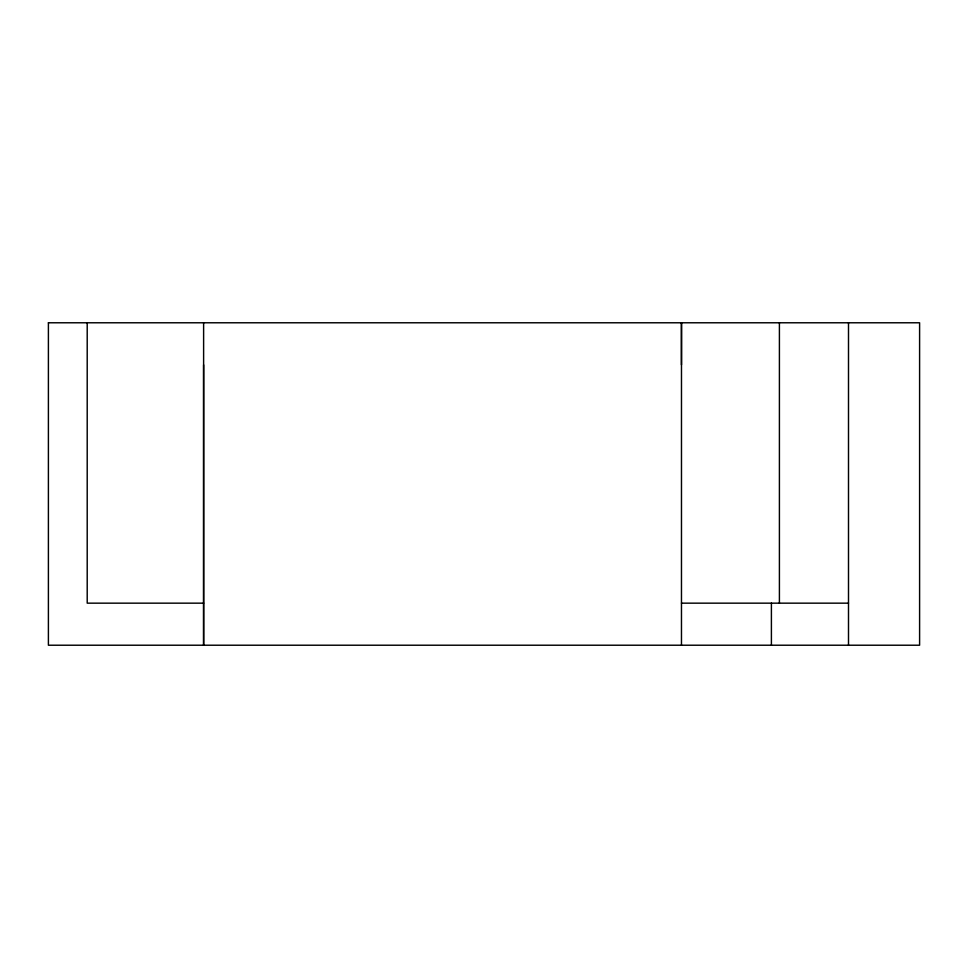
<?xml version="1.0" encoding="UTF-8"?>
<svg xmlns="http://www.w3.org/2000/svg" width="968" height="968" viewBox="0 0 968 968"><rect width="100%" height="100%" fill="white"/><g stroke="black" fill="none" stroke-linecap="round" stroke-linejoin="round"><path stroke-width="1.45" d="M87.205 322.78L87.205 603.161L203.619 603.161M203.619 322.78L203.607 645.22L203.607 364.839M681.472 364.839L681.484 322.78L681.472 645.22M681.472 603.161L848.5 603.161M848.5 322.78L848.5 645.22M779.409 322.78L779.409 603.161M771.399 603.161L771.399 645.22M48.4 322.78L48.4 645.22L919.6 645.22L919.6 322.78L48.4 322.78"/></g></svg>
